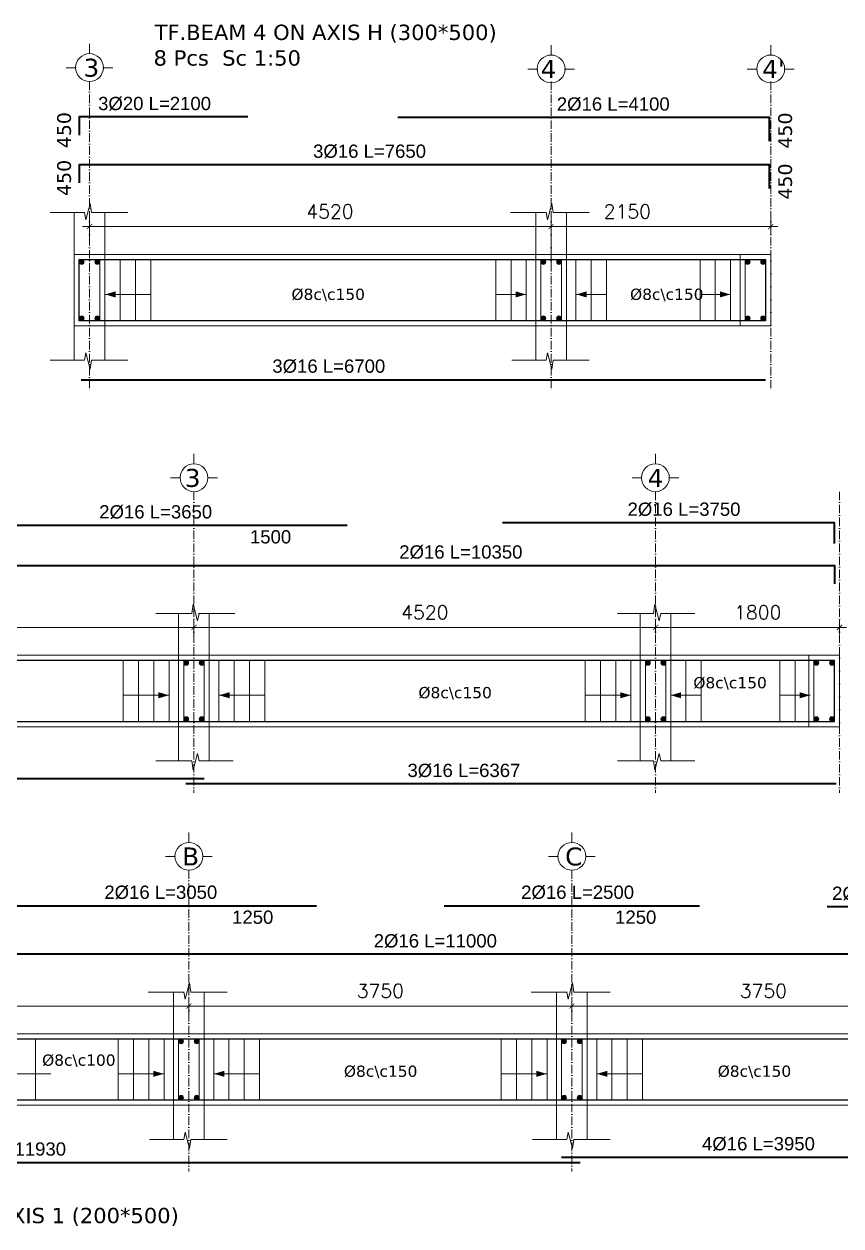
# Model space of a CAD drawing. Header units: inches. Extents: x -17020 to 43805, y -10194 to 123061.
# Drawn here: x 42259 to 43059, y 113816 to 114993 of the extents above; entities that cross this region are included whole.
import ezdxf

# ---------------------------------------------------------------- set-up
doc = ezdxf.new("R2010")
doc.units = ezdxf.units.IN
doc.header["$LTSCALE"] = 0.7
doc.header["$MEASUREMENT"] = 0
doc.linetypes.add('ACAD_ISO10W100', pattern=[18, 12, -3, 0, -3])
doc.layers.get('0').update_dxf_attribs({"lineweight": 13})
doc.layers.get('Defpoints').update_dxf_attribs({"lineweight": 5})
for name, color, linetype, lineweight in [('axis', 254, 'ACAD_ISO10W100', 9), ('BEAM FRAME', 5, 'Continuous', 18), ('COLUMN', 4, 'Continuous', 20), ('elevline', 30, 'Continuous', 20), ('FRAME 070', 5, 'Continuous', 60), ('hatch', 9, 'Continuous', 9), ('renforcment', 141, 'Continuous', 40), ('tex', 3, 'Continuous', 25), ('TEXT', 3, 'Continuous', 25), ('top rein. extension', 50, 'Continuous', 20), ('top renforcment', 7, 'Continuous', 40)]:
    doc.layers.add(name, color=color, linetype=linetype, lineweight=lineweight)
doc.styles.add('100', font='romans.shx', dxfattribs={"height": 13.5})
doc.styles.add('romanc', font='verdana.ttf', dxfattribs={"height": 250})
doc.styles.get("Standard").update_dxf_attribs({"font": 'arial.ttf', "height": 13})
doc.dimstyles.new('100', dxfattribs={"dimtxt": 13.5, "dimasz": 5, "dimexe": 7, "dimexo": 7, "dimgap": 8, "dimtad": 1, "dimdec": 0, "dimlfac": 10, "dimzin": 4, "dimdsep": 46, "dimtxsty": '100', "dimblk": 'ARCHTICK', "dimcen": 0.09, "dimdle": 7, "dimclrd": 1, "dimclre": 8, "dimclrt": 2, "dimadec": 0, "dimazin": 1, "dimtfac": 1, "dimtdec": 0, "dimtix": 1, "dimtofl": 0, "dimtmove": 0, "dimatfit": 3, "dimldrblk": 'ARCHTICK', "dimfxl": 0.18, "dimtolj": 1, "dimtzin": 0, "dimlwd": -1, "dimlwe": -1, "dimarcsym": 0})
doc.dimstyles.get("Standard").update_dxf_attribs({"dimtxt": 13, "dimasz": 5, "dimexe": 0.18, "dimexo": 0.0625, "dimgap": 6, "dimtad": 1, "dimdec": 0, "dimlfac": 10, "dimzin": 0, "dimdsep": 46, "dimtxsty": 'Standard', "dimblk": 'ARCHTICK', "dimcen": 0.09, "dimse1": 1, "dimse2": 1, "dimclrd": 1, "dimclre": 7, "dimclrt": 3, "dimadec": 0, "dimazin": 0, "dimtfac": 1, "dimtdec": 0, "dimtix": 1, "dimtofl": 0, "dimtmove": 0, "dimatfit": 3, "dimldrblk": 'ARCHTICK', "dimfxl": 1, "dimtolj": 1, "dimtzin": 0, "dimarcsym": 0})

# ---------------------------------------------------------------- blocks, each defined once
blk = doc.blocks.new('_ArchTick')
at = {"color": 0, "linetype": 'ByBlock', "lineweight": 0, "const_width": 0.15}
blk.add_lwpolyline([(-0.5, -0.5), (0.5, 0.5)], dxfattribs=at)
blk = doc.blocks.new('*D18')
at = {"color": 1, "transparency": 16777216}
blk.add_line((42418.7, 114402.2), (42884.7, 114402.2), dxfattribs=at)
at = {"color": 8, "transparency": 16777216}
for p, q in [((42425.7, 114395.6), (42425.7, 114409.2)), ((42877.7, 114396.2), (42877.7, 114409.2))]:
    blk.add_line(p, q, dxfattribs=at)
at = {"layer": 'Defpoints', "color": 0, "transparency": 16777216}
for p in [(42877.7, 114402.2), (42425.7, 114388.6), (42877.7, 114389.2)]:
    blk.add_point(p, dxfattribs=at)
at = {"color": 1, "transparency": 16777216, "xscale": 5, "yscale": 5, "zscale": 5, "rotation": 180}
blk.add_blockref('_ArchTick', (42425.7, 114402.2), dxfattribs=at)
at = {"color": 1, "transparency": 16777216, "xscale": 5, "yscale": 5, "zscale": 5}
blk.add_blockref('_ArchTick', (42877.7, 114402.2), dxfattribs=at)
at = {"color": 2, "transparency": 16777216, "insert": (42651.7, 114416.9), "char_height": 13.5, "attachment_point": 5, "style": '100'}
blk.add_mtext('\\A1;4520', dxfattribs=at)
blk = doc.blocks.new('*D19')
at = {"layer": 'Defpoints', "color": 0, "transparency": 16777216}
for p in [(42068.7, 114462.8, -157.8), (42068.7, 114462.8), (43103.7, 114462.8, -218.5)]:
    blk.add_point(p, dxfattribs=at)
at = {"layer": 'TEXT', "color": 3, "transparency": 16777216, "insert": (42687, 114475.8), "char_height": 13, "attachment_point": 5}
blk.add_mtext('\\A1;2%%C16 L=10350', dxfattribs=at)
blk = doc.blocks.new('*D20')
at = {"color": 1, "transparency": 16777216}
blk.add_line((42432.7, 114402.2), (41778.7, 114402.2), dxfattribs=at)
at = {"color": 8, "transparency": 16777216}
for p, q in [((41785.7, 114393.3), (41785.7, 114409.2)), ((42425.7, 114395.6), (42425.7, 114409.2))]:
    blk.add_line(p, q, dxfattribs=at)
at = {"layer": 'Defpoints', "color": 0, "transparency": 16777216}
for p in [(41785.7, 114402.2), (42425.7, 114388.6), (41785.7, 114386.3)]:
    blk.add_point(p, dxfattribs=at)
at = {"color": 1, "transparency": 16777216, "xscale": 5, "yscale": 5, "zscale": 5, "rotation": 180}
blk.add_blockref('_ArchTick', (41785.7, 114402.2), dxfattribs=at)
at = {"color": 1, "transparency": 16777216, "xscale": 5, "yscale": 5, "zscale": 5}
blk.add_blockref('_ArchTick', (42425.7, 114402.2), dxfattribs=at)
at = {"color": 2, "transparency": 16777216, "insert": (42105.7, 114416.9), "char_height": 13.5, "attachment_point": 5, "style": '100'}
blk.add_mtext('\\A1;6400', dxfattribs=at)
blk = doc.blocks.new('*D23')
at = {"layer": 'Defpoints', "color": 0, "transparency": 16777216}
for p in [(42210.7, 114502.1, -203.1), (42210.7, 114502.1), (42575.7, 114502.1, -189.9)]:
    blk.add_point(p, dxfattribs=at)
at = {"layer": 'TEXT', "color": 3, "transparency": 16777216, "insert": (42388.2, 114515.1), "char_height": 13, "attachment_point": 5}
blk.add_mtext('\\A1;2%%C16 L=3650', dxfattribs=at)
blk = doc.blocks.new('*D24')
at = {"layer": 'Defpoints', "color": 0, "transparency": 16777216}
for p in [(42425.7, 114500.6), (42575.7, 114500.6), (42575.7, 114478.2)]:
    blk.add_point(p, dxfattribs=at)
at = {"layer": 'TEXT', "color": 3, "transparency": 16777216, "insert": (42500.7, 114490.8), "char_height": 13, "attachment_point": 5}
blk.add_mtext('\\A1;1500', dxfattribs=at)
blk = doc.blocks.new('*D25')
at = {"layer": 'Defpoints', "color": 0, "transparency": 16777216}
for p in [(42727.7, 114504.7, -209.5), (43102.7, 114504.7, -218.4), (43102.7, 114504.7)]:
    blk.add_point(p, dxfattribs=at)
at = {"layer": 'TEXT', "color": 3, "transparency": 16777216, "insert": (42905.5, 114517.7), "char_height": 13, "attachment_point": 5}
blk.add_mtext('\\A1;2%%C16 L=3750', dxfattribs=at)
blk = doc.blocks.new('*D27')
at = {"layer": 'Defpoints', "color": 0, "transparency": 16777216}
for p in [(41775.7, 114254, -13652.7), (42435.7, 114254, -37100.9), (42435.7, 114254)]:
    blk.add_point(p, dxfattribs=at)
at = {"layer": 'TEXT', "color": 3, "transparency": 16777216, "insert": (42123.1, 114267), "char_height": 13, "attachment_point": 5}
blk.add_mtext('\\A1;3%%C16 L=6600', dxfattribs=at)
blk = doc.blocks.new('*D28')
at = {"color": 1, "transparency": 16777216}
blk.add_line((43064.7, 114402.2), (42870.7, 114402.2), dxfattribs=at)
at = {"color": 8, "transparency": 16777216}
for p, q in [((42877.7, 114396.1), (42877.7, 114409.2)), ((43057.7, 114395.9), (43057.7, 114409.2))]:
    blk.add_line(p, q, dxfattribs=at)
at = {"layer": 'Defpoints', "color": 0, "transparency": 16777216}
for p in [(42877.7, 114402.2), (42877.7, 114389.1), (43057.7, 114388.9)]:
    blk.add_point(p, dxfattribs=at)
at = {"color": 1, "transparency": 16777216, "xscale": 5, "yscale": 5, "zscale": 5, "rotation": 180}
blk.add_blockref('_ArchTick', (42877.7, 114402.2), dxfattribs=at)
at = {"color": 1, "transparency": 16777216, "xscale": 5, "yscale": 5, "zscale": 5}
blk.add_blockref('_ArchTick', (43057.7, 114402.2), dxfattribs=at)
at = {"color": 2, "transparency": 16777216, "insert": (42977.7, 114416.9), "char_height": 13.5, "attachment_point": 5, "style": '100'}
blk.add_mtext('\\A1;1800', dxfattribs=at)
blk = doc.blocks.new('*D30')
at = {"layer": 'Defpoints', "color": 0, "transparency": 16777216}
for p in [(42417.7, 114248.9, -13652.7), (43054.4, 114248.9, -37100.9), (43054.4, 114248.9)]:
    blk.add_point(p, dxfattribs=at)
at = {"layer": 'TEXT', "color": 3, "transparency": 16777216, "insert": (42690, 114261.9), "char_height": 13, "attachment_point": 5}
blk.add_mtext('\\A1;3%%C16 L=6367', dxfattribs=at)
blk = doc.blocks.new('*D41')
at = {"color": 8, "transparency": 16777216}
for p, q in [((42323.4, 114776.5), (42323.4, 114801.7)), ((42775.4, 114758.2), (42775.4, 114801.7))]:
    blk.add_line(p, q, dxfattribs=at)
at = {"color": 1, "transparency": 16777216}
blk.add_line((42782.4, 114794.7), (42316.4, 114794.7), dxfattribs=at)
at = {"layer": 'Defpoints', "color": 0, "transparency": 16777216}
for p in [(42323.4, 114794.7), (42323.4, 114769.5), (42775.4, 114751.2)]:
    blk.add_point(p, dxfattribs=at)
at = {"color": 1, "transparency": 16777216, "xscale": 5, "yscale": 5, "zscale": 5, "rotation": 180}
blk.add_blockref('_ArchTick', (42323.4, 114794.7), dxfattribs=at)
at = {"color": 1, "transparency": 16777216, "xscale": 5, "yscale": 5, "zscale": 5}
blk.add_blockref('_ArchTick', (42775.4, 114794.7), dxfattribs=at)
at = {"color": 2, "transparency": 16777216, "insert": (42558.8, 114809.5), "char_height": 13.5, "attachment_point": 5, "style": '100'}
blk.add_mtext('\\A1;4520', dxfattribs=at)
blk = doc.blocks.new('*D42')
at = {"layer": 'Defpoints', "color": 0, "transparency": 16777216}
for p in [(42315.4, 114644.8, -37318.8), (42315.4, 114644.8), (42985.4, 114644.8, -13652.7)]:
    blk.add_point(p, dxfattribs=at)
at = {"layer": 'TEXT', "color": 3, "transparency": 16777216, "insert": (42557.7, 114657.8), "char_height": 13, "attachment_point": 5}
blk.add_mtext('\\A1;3%%C16 L=6700', dxfattribs=at)
blk = doc.blocks.new('*D43')
at = {"layer": 'Defpoints', "color": 0, "transparency": 16777216}
for p in [(42270, 114855.3, -440.4), (43035, 114855.3, 264.3), (43035, 114855.3)]:
    blk.add_point(p, dxfattribs=at)
at = {"layer": 'TEXT', "color": 3, "transparency": 16777216, "insert": (42597.6, 114868.3), "char_height": 13, "attachment_point": 5}
blk.add_mtext('\\A1;3%%C16 L=7650', dxfattribs=at)
blk = doc.blocks.new('*D44')
at = {"color": 8, "transparency": 16777216}
for p, q in [((42775.4, 114758.2), (42775.4, 114801.7)), ((42990.4, 114787), (42990.4, 114801.7))]:
    blk.add_line(p, q, dxfattribs=at)
at = {"color": 1, "transparency": 16777216}
blk.add_line((42768.4, 114794.7), (42997.4, 114794.7), dxfattribs=at)
at = {"layer": 'Defpoints', "color": 0, "transparency": 16777216}
for p in [(42990.4, 114794.7), (42990.4, 114780), (42775.4, 114751.2)]:
    blk.add_point(p, dxfattribs=at)
at = {"color": 1, "transparency": 16777216, "xscale": 5, "yscale": 5, "zscale": 5, "rotation": 180}
blk.add_blockref('_ArchTick', (42775.4, 114794.7), dxfattribs=at)
at = {"color": 1, "transparency": 16777216, "xscale": 5, "yscale": 5, "zscale": 5}
blk.add_blockref('_ArchTick', (42990.4, 114794.7), dxfattribs=at)
at = {"color": 2, "transparency": 16777216, "insert": (42850, 114809.5), "char_height": 13.5, "attachment_point": 5, "style": '100'}
blk.add_mtext('\\A1;2150', dxfattribs=at)
blk = doc.blocks.new('*D45')
at = {"layer": 'Defpoints', "color": 0, "transparency": 16777216}
for p in [(42625.4, 114901.5, 136.2), (43035.4, 114901.5, 264.3), (43035.4, 114901.5)]:
    blk.add_point(p, dxfattribs=at)
at = {"layer": 'TEXT', "color": 3, "transparency": 16777216, "insert": (42836.2, 114914.5), "char_height": 13, "attachment_point": 5}
blk.add_mtext('\\A1;2%%C16 L=4100', dxfattribs=at)
blk = doc.blocks.new('*D46')
at = {"layer": 'Defpoints', "color": 0, "transparency": 16777216}
for p in [(42268.4, 114902, -440.4), (42478.4, 114902, -290.9), (42478.4, 114902)]:
    blk.add_point(p, dxfattribs=at)
at = {"layer": 'TEXT', "color": 3, "transparency": 16777216, "insert": (42387.1, 114915), "char_height": 13, "attachment_point": 5}
blk.add_mtext('\\A1;3%%C20 L=2100', dxfattribs=at)
blk = doc.blocks.new('*D76')
at = {"layer": 'Defpoints', "color": 0, "transparency": 16777216}
for p in [(43052, 114855.3, -440.4), (43802, 114855.3, 46.4), (43802, 114855.3)]:
    blk.add_point(p, dxfattribs=at)
at = {"layer": 'TEXT', "color": 3, "transparency": 16777216, "insert": (43414.8, 114868.3), "char_height": 13, "attachment_point": 5}
blk.add_mtext('\\A1;3%%C16 L=7500', dxfattribs=at)
blk = doc.blocks.new('*D78')
at = {"layer": 'Defpoints', "color": 0, "transparency": 16777216}
for p in [(43050.4, 114902, -440.4), (43320.4, 114902, -290.9), (43320.4, 114902)]:
    blk.add_point(p, dxfattribs=at)
at = {"layer": 'TEXT', "color": 3, "transparency": 16777216, "insert": (43229.1, 114915), "char_height": 13, "attachment_point": 5}
blk.add_mtext('\\A1;2%%C20 L=2700', dxfattribs=at)
blk = doc.blocks.new('*D196')
at = {"layer": 'Defpoints', "color": 0, "transparency": 16777216}
for p in [(42110.7, 114082, -167.8), (43210.7, 114082, -0.5), (43210.7, 114082)]:
    blk.add_point(p, dxfattribs=at)
at = {"layer": 'TEXT', "color": 3, "transparency": 16777216, "insert": (42662, 114095), "char_height": 13, "attachment_point": 5}
blk.add_mtext('\\A1;2%%C16 L=11000', dxfattribs=at)
blk = doc.blocks.new('*D197')
at = {"color": 8, "transparency": 16777216}
for p, q in [((41885.7, 114025.4), (41885.7, 114038.4)), ((42420.7, 114025.1), (42420.7, 114038.4))]:
    blk.add_line(p, q, dxfattribs=at)
at = {"color": 1, "transparency": 16777216}
blk.add_line((42427.7, 114031.4), (41878.7, 114031.4), dxfattribs=at)
at = {"layer": 'Defpoints', "color": 0, "transparency": 16777216}
for p in [(41885.7, 114031.4), (41885.7, 114018.4), (42420.7, 114018.1)]:
    blk.add_point(p, dxfattribs=at)
at = {"color": 1, "transparency": 16777216, "xscale": 5, "yscale": 5, "zscale": 5, "rotation": 180}
blk.add_blockref('_ArchTick', (41885.7, 114031.4), dxfattribs=at)
at = {"color": 1, "transparency": 16777216, "xscale": 5, "yscale": 5, "zscale": 5}
blk.add_blockref('_ArchTick', (42420.7, 114031.4), dxfattribs=at)
at = {"color": 2, "transparency": 16777216, "insert": (42153.2, 114046.2), "char_height": 13.5, "attachment_point": 5, "style": '100'}
blk.add_mtext('\\A1;5350', dxfattribs=at)
blk = doc.blocks.new('*D199')
at = {"color": 8, "transparency": 16777216}
for p, q in [((42795.7, 114024.8), (42795.7, 114038.4)), ((43170.7, 114022.5), (43170.7, 114038.4))]:
    blk.add_line(p, q, dxfattribs=at)
at = {"color": 1, "transparency": 16777216}
blk.add_line((42788.7, 114031.4), (43177.7, 114031.4), dxfattribs=at)
at = {"layer": 'Defpoints', "color": 0, "transparency": 16777216}
for p in [(43170.7, 114031.4), (42795.7, 114017.8), (43170.7, 114015.5)]:
    blk.add_point(p, dxfattribs=at)
at = {"color": 1, "transparency": 16777216, "xscale": 5, "yscale": 5, "zscale": 5, "rotation": 180}
blk.add_blockref('_ArchTick', (42795.7, 114031.4), dxfattribs=at)
at = {"color": 1, "transparency": 16777216, "xscale": 5, "yscale": 5, "zscale": 5}
blk.add_blockref('_ArchTick', (43170.7, 114031.4), dxfattribs=at)
at = {"color": 2, "transparency": 16777216, "insert": (42983.2, 114046.2), "char_height": 13.5, "attachment_point": 5, "style": '100'}
blk.add_mtext('\\A1;3750', dxfattribs=at)
blk = doc.blocks.new('*D200')
at = {"layer": 'Defpoints', "color": 0, "transparency": 16777216}
for p in [(43045.7, 114128.6, -217.9), (43210.7, 114128.6, -218.4), (43210.7, 114128.6)]:
    blk.add_point(p, dxfattribs=at)
at = {"layer": 'TEXT', "color": 3, "transparency": 16777216, "insert": (43105.8, 114141.6), "char_height": 13, "attachment_point": 5}
blk.add_mtext('\\A1;2%%C16 L=1650', dxfattribs=at)
blk = doc.blocks.new('*D201')
at = {"layer": 'Defpoints', "color": 0, "transparency": 16777216}
for p in [(42785.7, 113883.3, -37100.9), (42785.7, 113883.3), (43180.7, 113883.3, -13652.7)]:
    blk.add_point(p, dxfattribs=at)
at = {"layer": 'TEXT', "color": 3, "transparency": 16777216, "insert": (42978.4, 113896.3), "char_height": 13, "attachment_point": 5}
blk.add_mtext('\\A1;4%%C16 L=3950', dxfattribs=at)
blk = doc.blocks.new('*D203')
at = {"layer": 'Defpoints', "color": 0, "transparency": 16777216}
for p in [(41610.7, 113878.1, -37100.9), (41610.7, 113878.1), (42803.7, 113878.1, -13652.7)]:
    blk.add_point(p, dxfattribs=at)
at = {"layer": 'TEXT', "color": 3, "transparency": 16777216, "insert": (42240.1, 113891.1), "char_height": 13, "attachment_point": 5}
blk.add_mtext('\\A1;2%%C16 L=11930', dxfattribs=at)
blk = doc.blocks.new('*D205')
at = {"color": 8, "transparency": 16777216}
for p, q in [((42420.7, 114025.1), (42420.7, 114038.4)), ((42795.7, 114023.9), (42795.7, 114038.4))]:
    blk.add_line(p, q, dxfattribs=at)
at = {"color": 1, "transparency": 16777216}
blk.add_line((42413.7, 114031.4), (42802.7, 114031.4), dxfattribs=at)
at = {"layer": 'Defpoints', "color": 0, "transparency": 16777216}
for p in [(42795.7, 114031.4), (42420.7, 114018.1), (42795.7, 114016.9)]:
    blk.add_point(p, dxfattribs=at)
at = {"color": 1, "transparency": 16777216, "xscale": 5, "yscale": 5, "zscale": 5, "rotation": 180}
blk.add_blockref('_ArchTick', (42420.7, 114031.4), dxfattribs=at)
at = {"color": 1, "transparency": 16777216, "xscale": 5, "yscale": 5, "zscale": 5}
blk.add_blockref('_ArchTick', (42795.7, 114031.4), dxfattribs=at)
at = {"color": 2, "transparency": 16777216, "insert": (42608.2, 114046.2), "char_height": 13.5, "attachment_point": 5, "style": '100'}
blk.add_mtext('\\A1;3750', dxfattribs=at)
blk = doc.blocks.new('*D217')
at = {"layer": 'Defpoints', "color": 0, "transparency": 16777216}
for p in [(42240.7, 114129.6, -203.1), (42240.7, 114129.6), (42545.7, 114129.6, -189.9)]:
    blk.add_point(p, dxfattribs=at)
at = {"layer": 'TEXT', "color": 3, "transparency": 16777216, "insert": (42393.2, 114142.6), "char_height": 13, "attachment_point": 5}
blk.add_mtext('\\A1;2%%C16 L=3050', dxfattribs=at)
blk = doc.blocks.new('*D218')
at = {"layer": 'Defpoints', "color": 0, "transparency": 16777216}
for p in [(42420.7, 114128), (42545.7, 114128), (42545.7, 114105.6)]:
    blk.add_point(p, dxfattribs=at)
at = {"layer": 'TEXT', "color": 3, "transparency": 16777216, "insert": (42483.2, 114118.3), "char_height": 13, "attachment_point": 5}
blk.add_mtext('\\A1;1250', dxfattribs=at)
blk = doc.blocks.new('*D219')
at = {"layer": 'Defpoints', "color": 0, "transparency": 16777216}
for p in [(42670.7, 114129.6, -203.1), (42670.7, 114129.6), (42920.7, 114129.6, -189.9)]:
    blk.add_point(p, dxfattribs=at)
at = {"layer": 'TEXT', "color": 3, "transparency": 16777216, "insert": (42801.3, 114142.6), "char_height": 13, "attachment_point": 5}
blk.add_mtext('\\A1;2%%C16 L=2500', dxfattribs=at)
blk = doc.blocks.new('*D220')
at = {"layer": 'Defpoints', "color": 0, "transparency": 16777216}
for p in [(42795.7, 114128), (42920.7, 114128), (42920.7, 114105.6)]:
    blk.add_point(p, dxfattribs=at)
at = {"layer": 'TEXT', "color": 3, "transparency": 16777216, "insert": (42858.2, 114118.3), "char_height": 13, "attachment_point": 5}
blk.add_mtext('\\A1;1250', dxfattribs=at)

msp = doc.modelspace()

# ---------------------------------------------------------------- hatches: boundary and pattern name
at = {"layer": 'elevline'}
for points in [[(42318.16, 114760.05, 1), (42313.4, 114760.05, 1)], [(42328.65, 114760.05, -1), (42333.4, 114760.05, -1)], [(42770.16, 114760.05, 1), (42765.4, 114760.05, 1)], [(42780.65, 114760.05, -1), (42785.4, 114760.05, -1)], [(42970.17, 114760.05, 1), (42965.42, 114760.05, 1)], [(42980.66, 114760.05, -1), (42985.42, 114760.05, -1)], [(42318.16, 114704.81, -1), (42313.4, 114704.81, -1)], [(42328.65, 114704.81, 1), (42333.4, 114704.81, 1)], [(42770.16, 114704.81, -1), (42765.4, 114704.81, -1)], [(42780.65, 114704.81, 1), (42785.4, 114704.81, 1)], [(42970.17, 114704.81, -1), (42965.42, 114704.81, -1)], [(42980.66, 114704.81, 1), (42985.42, 114704.81, 1)], [(42420.45, 114367.5, 1), (42415.69, 114367.5, 1)], [(42430.94, 114367.5, -1), (42435.69, 114367.5, -1)], [(42872.45, 114367.5, 1), (42867.69, 114367.5, 1)], [(42882.94, 114367.5, -1), (42887.69, 114367.5, -1)], [(43037.45, 114367.5, 1), (43032.69, 114367.5, 1)], [(43047.94, 114367.5, -1), (43052.69, 114367.5, -1)], [(42420.45, 114312.26, -1), (42415.69, 114312.26, -1)], [(42430.94, 114312.26, 1), (42435.69, 114312.26, 1)], [(42872.45, 114312.26, -1), (42867.69, 114312.26, -1)], [(42882.94, 114312.26, 1), (42887.69, 114312.26, 1)], [(43037.45, 114312.26, -1), (43032.69, 114312.26, -1)], [(43047.94, 114312.26, 1), (43052.69, 114312.26, 1)], [(42415.45, 113996.76, 1), (42410.69, 113996.76, 1)], [(42425.93, 113996.76, -1), (42430.69, 113996.76, -1)], [(42790.45, 113996.76, 1), (42785.69, 113996.76, 1)], [(42800.93, 113996.76, -1), (42805.69, 113996.76, -1)], [(42415.45, 113941.52, -1), (42410.69, 113941.52, -1)], [(42425.93, 113941.52, 1), (42430.69, 113941.52, 1)], [(42790.45, 113941.52, -1), (42785.69, 113941.52, -1)], [(42800.93, 113941.52, 1), (42805.69, 113941.52, 1)]]:
    msp.add_hatch(color=256, dxfattribs=at).paths.add_polyline_path(points)

# ---------------------------------------------------------------- linework, layer by layer
at = {"layer": 'axis'}
for p, q in [((42323.4, 114936.83), (42323.4, 114632.69)), ((42775.4, 114936.83), (42775.4, 114632.69)), ((42990.42, 114936.83), (42990.42, 114632.69)), ((42990.42, 114936.83), (42990.42, 114632.69)), ((42425.69, 114535.07), (42425.69, 114240.14)), ((42877.69, 114535.07), (42877.69, 114240.14)), ((43057.69, 114535.07), (43057.69, 114240.14)), ((42420.69, 114164.33), (42420.69, 113869.4)), ((42795.69, 114164.33), (42795.69, 113869.4))]:
    msp.add_line(p, q, dxfattribs=at)
at = {"layer": 'BEAM FRAME', "elevation": 217.91}
for points in [[(42990.42, 114697.43), (42308.4, 114697.43), (42308.4, 114767.43), (42990.42, 114767.43)], [(41158.69, 114304.88), (43057.69, 114304.88), (43057.69, 114374.88), (41158.69, 114374.88)], [(43185.69, 113934.14), (41610.69, 113934.14), (41610.69, 114004.14), (43185.69, 114004.14)]]:
    msp.add_lwpolyline(points, close=True, dxfattribs=at)
at = {"layer": 'COLUMN', "lineweight": 20}
for p, q in [((42308.4, 114808.36, 217.91), (42308.4, 114767.43, 217.91)), ((42338.4, 114808.36, 217.91), (42338.4, 114767.43, 217.91)), ((42760.4, 114808.36, 217.91), (42760.4, 114767.43, 217.91)), ((42790.4, 114808.36, 217.91), (42790.4, 114767.43, 217.91)), ((42308.4, 114664, 217.91), (42308.4, 114697.43, 217.91)), ((42338.4, 114664, 217.91), (42338.4, 114697.43, 217.91)), ((42760.4, 114664, 217.91), (42760.4, 114697.43, 217.91)), ((42790.4, 114664, 217.91), (42790.4, 114697.43, 217.91)), ((42410.69, 114415.81, 217.91), (42410.69, 114374.88, 217.91)), ((42440.69, 114415.81, 217.91), (42440.69, 114374.88, 217.91)), ((42862.69, 114415.81, 217.91), (42862.69, 114374.88, 217.91)), ((42892.69, 114415.81, 217.91), (42892.69, 114374.88, 217.91)), ((42410.69, 114271.45, 217.91), (42410.69, 114304.88, 217.91)), ((42440.69, 114271.45, 217.91), (42440.69, 114304.88, 217.91)), ((42862.69, 114271.45, 217.91), (42862.69, 114304.88, 217.91)), ((42892.69, 114271.45, 217.91), (42892.69, 114304.88, 217.91)), ((42405.69, 114045.07, 217.91), (42405.69, 114004.14, 217.91)), ((42435.69, 114045.07, 217.91), (42435.69, 114004.14, 217.91)), ((42780.69, 114045.07, 217.91), (42780.69, 114004.14, 217.91)), ((42810.69, 114045.07, 217.91), (42810.69, 114004.14, 217.91)), ((42405.69, 113900.71, 217.91), (42405.69, 113934.14, 217.91)), ((42435.69, 113900.71, 217.91), (42435.69, 113934.14, 217.91)), ((42780.69, 113900.71, 217.91), (42780.69, 113934.14, 217.91)), ((42810.69, 113900.71, 217.91), (42810.69, 113934.14, 217.91))]:
    msp.add_line(p, q, dxfattribs=at)
at = {"layer": 'elevline'}
for p, q in [((42353.4, 114702.43), (42353.4, 114762.43)), ((42368.4, 114702.43), (42368.4, 114762.43)), ((42383.4, 114702.43), (42383.4, 114762.43)), ((42721.13, 114702.43), (42721.13, 114762.43)), ((42736.13, 114702.43), (42736.13, 114762.43)), ((42751.09, 114702.43), (42751.09, 114762.43)), ((42799.72, 114702.43), (42799.72, 114762.43)), ((42814.68, 114702.43), (42814.68, 114762.43)), ((42829.68, 114702.43), (42829.68, 114762.43)), ((42921.15, 114702.43), (42921.15, 114762.43)), ((42936.15, 114702.43), (42936.15, 114762.43)), ((42951.1, 114702.43), (42951.1, 114762.43)), ((42356.42, 114309.88), (42356.42, 114369.88)), ((42371.42, 114309.88), (42371.42, 114369.88)), ((42386.42, 114309.88), (42386.42, 114369.88)), ((42401.38, 114309.88), (42401.38, 114369.88)), ((42450, 114309.88), (42450, 114369.88)), ((42464.96, 114309.88), (42464.96, 114369.88)), ((42479.96, 114309.88), (42479.96, 114369.88)), ((42494.96, 114309.88), (42494.96, 114369.88)), ((42808.62, 114309.88), (42808.62, 114369.88)), ((42823.62, 114309.88), (42823.62, 114369.88)), ((42838.62, 114309.88), (42838.62, 114369.88)), ((42853.58, 114309.88), (42853.58, 114369.88)), ((42867.65, 114309.88), (42867.65, 114369.88)), ((42907.19, 114309.88), (42907.19, 114369.88)), ((42922.19, 114309.88), (42922.19, 114369.88)), ((42999.19, 114309.88), (42999.19, 114369.88)), ((43014.19, 114309.88), (43014.19, 114369.88)), ((43032.65, 114309.88), (43032.65, 114369.88)), ((42270.65, 113939.14), (42270.65, 113999.14)), ((42351.42, 113939.14), (42351.42, 113999.14)), ((42366.42, 113939.14), (42366.42, 113999.14)), ((42381.42, 113939.14), (42381.42, 113999.14)), ((42396.38, 113939.14), (42396.38, 113999.14)), ((42445, 113939.14), (42445, 113999.14)), ((42459.96, 113939.14), (42459.96, 113999.14)), ((42474.96, 113939.14), (42474.96, 113999.14)), ((42489.96, 113939.14), (42489.96, 113999.14)), ((42726.42, 113939.14), (42726.42, 113999.14)), ((42741.42, 113939.14), (42741.42, 113999.14)), ((42756.42, 113939.14), (42756.42, 113999.14)), ((42771.38, 113939.14), (42771.38, 113999.14)), ((42820, 113939.14), (42820, 113999.14)), ((42834.96, 113939.14), (42834.96, 113999.14)), ((42849.96, 113939.14), (42849.96, 113999.14)), ((42864.96, 113939.14), (42864.96, 113999.14))]:
    msp.add_line(p, q, dxfattribs=at)
for centre in [(42315.78, 114760.05), (42331.03, 114760.05), (42767.78, 114760.05), (42783.03, 114760.05), (42967.79, 114760.05), (42983.04, 114760.05), (42315.78, 114704.81), (42331.03, 114704.81), (42767.78, 114704.81), (42783.03, 114704.81), (42967.79, 114704.81), (42983.04, 114704.81), (42418.07, 114367.5), (42433.31, 114367.5), (42870.07, 114367.5), (42885.31, 114367.5), (43035.07, 114367.5), (43050.31, 114367.5), (42418.07, 114312.26), (42433.31, 114312.26), (42870.07, 114312.26), (42885.31, 114312.26), (43035.07, 114312.26), (43050.31, 114312.26), (42413.07, 113996.76), (42428.31, 113996.76), (42788.07, 113996.76), (42803.31, 113996.76), (42413.07, 113941.52), (42428.31, 113941.52), (42788.07, 113941.52), (42803.31, 113941.52)]:
    msp.add_circle(centre, 2.38, dxfattribs=at)
at = {"layer": 'FRAME 070', "lineweight": 20}
for p, q in [((42324.09, 114817.36, 217.91), (42319.9, 114801.28, 217.91)), ((42325.44, 114808.36, 217.91), (42324.09, 114817.36, 217.91)), ((42776.09, 114817.36, 217.91), (42771.9, 114801.28, 217.91)), ((42777.44, 114808.36, 217.91), (42776.09, 114817.36, 217.91)), ((42318.4, 114808.36, 217.91), (42285.01, 114808.36, 217.91)), ((42319.9, 114801.28, 217.91), (42318.4, 114808.36, 217.91)), ((42360.79, 114808.36, 217.91), (42325.44, 114808.36, 217.91)), ((42770.88, 114808.36, 217.91), (42735.52, 114808.36, 217.91)), ((42771.9, 114801.28, 217.91), (42770.4, 114808.36, 217.91)), ((42812.79, 114808.36, 217.91), (42777.44, 114808.36, 217.91)), ((42319.9, 114671.08, 217.91), (42318.4, 114664, 217.91)), ((42324.09, 114655, 217.91), (42319.9, 114671.08, 217.91)), ((42771.9, 114671.08, 217.91), (42770.4, 114664, 217.91)), ((42776.09, 114655, 217.91), (42771.9, 114671.08, 217.91)), ((42318.4, 114664, 217.91), (42285.01, 114664, 217.91)), ((42325.44, 114664, 217.91), (42324.09, 114655, 217.91)), ((42360.79, 114664, 217.91), (42325.44, 114664, 217.91)), ((42770.4, 114664, 217.91), (42737.01, 114664, 217.91)), ((42777.44, 114664, 217.91), (42776.09, 114655, 217.91)), ((42812.79, 114664, 217.91), (42777.44, 114664, 217.91)), ((42423.66, 114415.81, 217.91), (42425.01, 114424.81, 217.91)), ((42425.01, 114424.81, 217.91), (42429.19, 114408.73, 217.91)), ((42875.66, 114415.81, 217.91), (42877.01, 114424.81, 217.91)), ((42877.01, 114424.81, 217.91), (42881.19, 114408.73, 217.91)), ((42388.3, 114415.81, 217.91), (42423.66, 114415.81, 217.91)), ((42429.19, 114408.73, 217.91), (42430.7, 114415.81, 217.91)), ((42430.22, 114415.81, 217.91), (42465.58, 114415.81, 217.91)), ((42840.3, 114415.81, 217.91), (42875.66, 114415.81, 217.91)), ((42881.19, 114408.73, 217.91), (42882.7, 114415.81, 217.91)), ((42882.7, 114415.81, 217.91), (42916.09, 114415.81, 217.91)), ((42388.3, 114271.45, 217.91), (42423.66, 114271.45, 217.91)), ((42423.66, 114271.45, 217.91), (42425.01, 114262.45, 217.91)), ((42425.01, 114262.45, 217.91), (42429.19, 114278.53, 217.91)), ((42429.19, 114278.53, 217.91), (42430.7, 114271.45, 217.91)), ((42430.7, 114271.45, 217.91), (42464.09, 114271.45, 217.91)), ((42840.3, 114271.45, 217.91), (42875.66, 114271.45, 217.91)), ((42875.66, 114271.45, 217.91), (42877.01, 114262.45, 217.91)), ((42877.01, 114262.45, 217.91), (42881.19, 114278.53, 217.91)), ((42881.19, 114278.53, 217.91), (42882.7, 114271.45, 217.91)), ((42882.7, 114271.45, 217.91), (42916.09, 114271.45, 217.91)), ((42421.37, 114054.07, 217.91), (42417.19, 114037.99, 217.91)), ((42422.72, 114045.07, 217.91), (42421.37, 114054.07, 217.91)), ((42796.37, 114054.07, 217.91), (42792.19, 114037.99, 217.91)), ((42797.72, 114045.07, 217.91), (42796.37, 114054.07, 217.91)), ((42416.16, 114045.07, 217.91), (42380.81, 114045.07, 217.91)), ((42417.19, 114037.99, 217.91), (42415.68, 114045.07, 217.91)), ((42458.08, 114045.07, 217.91), (42422.72, 114045.07, 217.91)), ((42791.16, 114045.07, 217.91), (42755.81, 114045.07, 217.91)), ((42792.19, 114037.99, 217.91), (42790.68, 114045.07, 217.91)), ((42833.08, 114045.07, 217.91), (42797.72, 114045.07, 217.91)), ((42417.19, 113907.79, 217.91), (42415.68, 113900.71, 217.91)), ((42421.37, 113891.71, 217.91), (42417.19, 113907.79, 217.91)), ((42792.19, 113907.79, 217.91), (42790.68, 113900.71, 217.91)), ((42796.37, 113891.71, 217.91), (42792.19, 113907.79, 217.91)), ((42415.68, 113900.71, 217.91), (42382.29, 113900.71, 217.91)), ((42422.72, 113900.71, 217.91), (42421.37, 113891.71, 217.91)), ((42458.08, 113900.71, 217.91), (42422.72, 113900.71, 217.91)), ((42790.68, 113900.71, 217.91), (42757.29, 113900.71, 217.91)), ((42797.72, 113900.71, 217.91), (42796.37, 113891.71, 217.91)), ((42833.08, 113900.71, 217.91), (42797.72, 113900.71, 217.91))]:
    msp.add_line(p, q, dxfattribs=at)
at = {"layer": 'FRAME 070', "lineweight": 15}
for points in [[(42338.4, 114697.43), (42308.4, 114697.43), (42308.4, 114767.43), (42338.4, 114767.43)], [(42790.4, 114697.43), (42760.4, 114697.43), (42760.4, 114767.43), (42790.4, 114767.43)], [(42990.42, 114697.43), (42960.42, 114697.43), (42960.42, 114767.43), (42990.42, 114767.43)], [(42410.69, 114304.88), (42440.69, 114304.88), (42440.69, 114374.88), (42410.69, 114374.88)], [(42862.69, 114304.88), (42892.69, 114304.88), (42892.69, 114374.88), (42862.69, 114374.88)], [(43027.69, 114304.88), (43057.69, 114304.88), (43057.69, 114374.88), (43027.69, 114374.88)], [(42435.69, 113934.14), (42405.69, 113934.14), (42405.69, 114004.14), (42435.69, 114004.14)], [(42810.69, 113934.14), (42780.69, 113934.14), (42780.69, 114004.14), (42810.69, 114004.14)]]:
    msp.add_lwpolyline(points, close=True, dxfattribs=at)
at = {"layer": 'hatch'}
for p, q in [((42323.4, 114973.8), (42323.4, 114964.07)), ((42775.4, 114972.44), (42775.4, 114962.7)), ((42990.42, 114972.44), (42990.42, 114962.7)), ((42300.48, 114950.32), (42310.22, 114950.32)), ((42346.33, 114950.32), (42336.59, 114950.32)), ((42752.48, 114948.96), (42762.22, 114948.96)), ((42798.33, 114948.96), (42788.59, 114948.96)), ((42967.49, 114948.96), (42977.23, 114948.96)), ((43013.34, 114948.96), (43003.61, 114948.96)), ((42425.69, 114572.05), (42425.69, 114562.31)), ((42877.49, 114572.04), (42877.49, 114562.31)), ((42402.77, 114548.57), (42412.5, 114548.57)), ((42448.62, 114548.57), (42438.88, 114548.57)), ((42854.57, 114548.57), (42864.3, 114548.57)), ((42900.42, 114548.57), (42890.68, 114548.57)), ((42420.69, 114201.31), (42420.69, 114191.57)), ((42795.69, 114201.31), (42795.69, 114191.57)), ((42397.77, 114177.83), (42407.5, 114177.83)), ((42443.61, 114177.83), (42433.88, 114177.83)), ((42772.77, 114177.83), (42782.5, 114177.83)), ((42818.61, 114177.83), (42808.88, 114177.83))]:
    msp.add_line(p, q, dxfattribs=at)
for centre in [(42323.4, 114950.45), (42775.4, 114949.08), (42990.42, 114949.08), (42425.69, 114548.69), (42877.49, 114548.69), (42420.69, 114177.95), (42795.69, 114177.95)]:
    msp.add_circle(centre, 13.62, dxfattribs=at)
at = {"layer": 'renforcment', "lineweight": -2, "elevation": 217.91}
for points in [[(42985.42, 114702.43), (42313.4, 114702.43), (42313.4, 114762.43), (42985.42, 114762.43)], [(41163.69, 114309.88), (43052.69, 114309.88), (43052.69, 114369.88), (41163.69, 114369.88)], [(43180.69, 113939.14), (41615.69, 113939.14), (41615.69, 113999.14), (43180.69, 113999.14)]]:
    msp.add_lwpolyline(points, close=True, dxfattribs=at)
at = {"layer": 'top rein. extension'}
for p, q in [((42338.44, 114728.27), (42383.4, 114728.27)), ((42751.09, 114728.27), (42721.13, 114728.27)), ((42799.72, 114728.27), (42829.68, 114728.27)), ((42951.1, 114728.27), (42921.15, 114728.27)), ((42401.38, 114335.72), (42356.42, 114335.72)), ((42450, 114335.72), (42494.96, 114335.72)), ((42853.58, 114335.72), (42808.62, 114335.72)), ((42892.23, 114335.72), (42922.19, 114335.72)), ((43029.15, 114335.72), (42999.19, 114335.72)), ((42240.69, 113964.98), (42285.65, 113964.98)), ((42396.38, 113964.98), (42351.42, 113964.98)), ((42445, 113964.98), (42489.96, 113964.98)), ((42771.38, 113964.98), (42726.42, 113964.98)), ((42820, 113964.98), (42864.96, 113964.98))]:
    msp.add_line(p, q, dxfattribs=at)
for points in [[(42348.92, 114731.27), (42338.79, 114728.27), (42348.92, 114725.27)], [(42740.62, 114731.27), (42750.74, 114728.27), (42740.62, 114725.27)], [(42810.19, 114731.27), (42800.06, 114728.27), (42810.19, 114725.27)], [(42940.63, 114731.27), (42950.76, 114728.27), (42940.63, 114725.27)], [(42390.91, 114338.72), (42401.03, 114335.72), (42390.91, 114332.72)], [(42460.48, 114338.72), (42450.35, 114335.72), (42460.48, 114332.72)], [(42843.11, 114338.72), (42853.23, 114335.72), (42843.11, 114332.72)], [(42902.7, 114338.72), (42892.58, 114335.72), (42902.7, 114332.72)], [(43018.68, 114338.72), (43028.8, 114335.72), (43018.68, 114332.72)], [(42385.9, 113967.98), (42396.03, 113964.98), (42385.9, 113961.98)], [(42455.48, 113967.98), (42445.35, 113964.98), (42455.48, 113961.98)], [(42760.9, 113967.98), (42771.03, 113964.98), (42760.9, 113961.98)], [(42830.48, 113967.98), (42820.35, 113964.98), (42830.48, 113961.98)]]:
    msp.add_solid(points, dxfattribs=at)
at = {"layer": 'top renforcment'}
for p, q in [((42315.4, 114644.77, -217.91), (42985.42, 114644.77)), ((42435.69, 114254), (41775.69, 114254)), ((43054.39, 114248.89), (42417.69, 114248.89)), ((42785.69, 113883.26), (43180.69, 113883.26)), ((41610.69, 113878.15), (42803.69, 113878.15))]:
    msp.add_line(p, q, dxfattribs=at)
for points in [[(42478.4, 114902.04), (42313.4, 114902.04), (42313.4, 114884.15)], [(42989.12, 114878.25), (42989.12, 114901.53), (42625.42, 114901.53)], [(42989.12, 114832.03), (42989.12, 114855.3), (42313.4, 114855.3), (42313.4, 114837.41)], [(42210.69, 114502.14), (42575.69, 114502.14)], [(43052.69, 114484.39), (43052.69, 114504.66), (42727.69, 114504.66)], [(42068.66, 114462.75), (43052.69, 114462.75), (43052.69, 114444.86)], [(42240.69, 114129.57), (42545.69, 114129.57)], [(42670.69, 114129.57), (42920.69, 114129.57)], [(43180.69, 114061.74), (43180.69, 114082.02), (42110.72, 114082.02)]]:
    msp.add_lwpolyline(points, dxfattribs=at)
at = {"layer": 'top renforcment', "lineweight": 15}
for points in [[(42333.4, 114702.43), (42313.4, 114702.43), (42313.4, 114762.43), (42333.4, 114762.43)], [(42785.4, 114702.43), (42765.4, 114702.43), (42765.4, 114762.43), (42785.4, 114762.43)], [(42985.42, 114702.43), (42965.42, 114702.43), (42965.42, 114762.43), (42985.42, 114762.43)], [(42415.69, 114309.88), (42435.69, 114309.88), (42435.69, 114369.88), (42415.69, 114369.88)], [(42867.69, 114309.88), (42887.69, 114309.88), (42887.69, 114369.88), (42867.69, 114369.88)], [(43032.69, 114309.88), (43052.69, 114309.88), (43052.69, 114369.88), (43032.69, 114369.88)], [(42430.69, 113939.14), (42410.69, 113939.14), (42410.69, 113999.14), (42430.69, 113999.14)], [(42805.69, 113939.14), (42785.69, 113939.14), (42785.69, 113999.14), (42805.69, 113999.14)]]:
    msp.add_lwpolyline(points, close=True, dxfattribs=at)
at = {"layer": 'top renforcment', "elevation": 217.91}
msp.add_lwpolyline([(43180.69, 114108.34), (43180.69, 114128.62), (43045.69, 114128.62)], dxfattribs=at)

# ---------------------------------------------------------------- texts
at = {"layer": 'tex', "style": 'romanc'}
for s, p in [('%%C8c\\c150', (42521.12, 114722.9, -33436.19)), ('%%C8c\\c150', (42852.64, 114722.9, -33436.19)), ('%%C8c\\c150', (42914.59, 114342.53, -33436.19)), ('%%C8c\\c150', (42645.41, 114332.81, -33436.19)), ('%%C8c\\c100', (42276.97, 113972.91)), ('%%C8c\\c150', (42572.47, 113962.07, -33436.19)), ('%%C8c\\c150', (42938.46, 113962.07, -33436.19))]:
    msp.add_text(s, height=11, dxfattribs=at).set_placement(p)
at = {"layer": 'TEXT', "style": 'romanc'}
for s, height, p in [('TF.BEAM 4 ON AXIS H (300*500)', 15, (42387.17, 114977.45)), ('8 Pcs  Sc 1:50 ', 15, (42386.15, 114952.35)), ('3', 17.6, (42317.57, 114941.52)), ('4', 17.6, (42765.23, 114940.16)), ("4'", 17.6, (42982.03, 114940.16)), ('3', 17.6, (42416.75, 114539.77)), ('4', 17.6, (42869.89, 114539.77)), ('B', 17.6, (42414.09, 114169.03)), ('C', 17.6, (42789.09, 114169.03)), ('TF.BEAM 13 ON AXIS 1 (200*500)', 15, (42065.21, 113818.71))]:
    msp.add_text(s, height=height, dxfattribs=at).set_placement(p)
for p in [(42305.23, 114871.44, -73392.95), (43011.2, 114871.08, -72739.24), (42305.23, 114824.71, -73392.95), (43011.2, 114821.15, -72739.24)]:
    msp.add_text('450', height=13.5, rotation=90, dxfattribs=at).set_placement(p)

# ---------------------------------------------------------------- dimensions: what is measured, and where the dimension line sits
for base, p1, p2, picture, middle in [((42323.4, 114794.73), (42775.4, 114751.17), (42323.4, 114769.52), '*D41', (42558.75, 114794.73)), ((41785.69, 114402.18), (42425.69, 114388.58), (41785.69, 114386.27), '*D20', (42105.69, 114402.18)), ((42877.69, 114402.18), (43057.69, 114388.86), (42877.69, 114389.07), '*D28', (42977.69, 114402.18)), ((41885.69, 114031.44), (42420.69, 114018.09), (41885.69, 114018.44), '*D197', (42153.19, 114031.44))]:
    dim = msp.add_linear_dim(base=base, p1=p1, p2=p2, angle=180, dimstyle='100')
    dim.commit()
    dim.dimension.update_dxf_attribs({"geometry": picture, "text_midpoint": middle, "dimtype": 160})
for base, p1, p2, picture, middle in [((42990.42, 114794.73), (42775.4, 114751.17), (42990.42, 114780.02), '*D44', (42849.96, 114794.73)), ((42877.69, 114402.18), (42425.69, 114388.58), (42877.69, 114389.18), '*D18', (42651.69, 114402.18)), ((42795.69, 114031.44), (42420.69, 114018.09), (42795.69, 114016.87), '*D205', (42608.19, 114031.44)), ((43170.69, 114031.44), (42795.69, 114017.85), (43170.69, 114015.53), '*D199', (42983.19, 114031.44))]:
    dim = msp.add_linear_dim(base=base, p1=p1, p2=p2, dimstyle='100')
    dim.commit()
    dim.dimension.update_dxf_attribs({"geometry": picture, "text_midpoint": middle, "dimtype": 160})
at = {"layer": 'TEXT'}
for base, p1, p2, angle, text, picture, middle in [((42478.4, 114902.04), (42268.4, 114902.04, -440.37), (42478.4, 114902.04, -290.89), 0, '3%%C20 L=<>', '*D46', (42387.14, 114902.04)), ((43035.42, 114901.53), (42625.42, 114901.53, 136.17), (43035.42, 114901.53, 264.29), 0, '2%%C16 L=<>', '*D45', (42836.2, 114901.53)), ((43320.42, 114902.04), (43050.42, 114902.04, -440.37), (43320.42, 114902.04, -290.89), 0, '2%%C20 L=<>', '*D78', (43229.15, 114902.04)), ((43035.02, 114855.3), (42270, 114855.3, -440.37), (43035.02, 114855.3, 264.29), 0, '3%%C16 L=<>', '*D43', (42597.57, 114855.3)), ((43802.02, 114855.3), (43052.02, 114855.3, -440.37), (43802.02, 114855.3, 46.39), 0, '3%%C16 L=<>', '*D76', (43414.85, 114855.3)), ((42315.4, 114644.77, 12366.96), (42985.42, 114644.77, -1285.72), (42315.4, 114644.77, -24951.83), 180, '3%%C16 L=<>', '*D42', (42557.67, 114644.77, 12366.96)), ((42210.69, 114502.14), (42575.69, 114502.14, -189.88), (42210.69, 114502.14, -203.15), 180, '2%%C16 L=<>', '*D23', (42388.17, 114502.14)), ((43102.69, 114504.66), (42727.69, 114504.66, -209.54), (43102.69, 114504.66, -218.39), 0, '2%%C16 L=<>', '*D25', (42905.55, 114504.66)), ((42068.66, 114462.75), (43103.69, 114462.75, -218.54), (42068.66, 114462.75, -157.78), 180, '2%%C16 L=<>', '*D19', (42687.05, 114462.75)), ((42435.69, 114254, 12366.96), (41775.69, 114254, -1285.72), (42435.69, 114254, -24733.92), 0, '3%%C16 L=<>', '*D27', (42123.08, 114254, 12366.96)), ((43054.39, 114248.89, 12366.96), (42417.69, 114248.89, -1285.72), (43054.39, 114248.89, -24733.92), 0, '3%%C16 L=<>', '*D30', (42689.99, 114248.89, 12366.96)), ((42240.69, 114129.57), (42545.69, 114129.57, -189.88), (42240.69, 114129.57, -203.15), 180, '2%%C16 L=<>', '*D217', (42393.17, 114129.57)), ((42670.69, 114129.57), (42920.69, 114129.57, -189.88), (42670.69, 114129.57, -203.15), 180, '2%%C16 L=<>', '*D219', (42801.25, 114129.57)), ((43210.69, 114128.62, 217.91), (43045.69, 114128.62), (43210.69, 114128.62, -0.48), 0, '2%%C16 L=<>', '*D200', (43105.8, 114128.62, 217.91)), ((43210.69, 114082.02), (42110.72, 114082.02, -167.76), (43210.69, 114082.02, -0.48), 0, '2%%C16 L=<>', '*D196', (42662.03, 114082.02)), ((41610.69, 113878.15, 12366.96), (42803.69, 113878.15, -1285.72), (41610.69, 113878.15, -24733.92), 180, '2%%C16 L=<>', '*D203', (42240.1, 113878.15, 12366.96)), ((42785.69, 113883.26, 12366.96), (43180.69, 113883.26, -1285.72), (42785.69, 113883.26, -24733.92), 180, '4%%C16 L=<>', '*D201', (42978.39, 113883.26, 12366.96))]:
    dim = msp.add_linear_dim(base=base, p1=p1, p2=p2, angle=angle, text=text, dimstyle='Standard', override={"dimsd1": 1, "dimsd2": 1, "dimfxl": 0.1, "dimfxlon": 1}, dxfattribs=at)
    dim.commit()
    dim.dimension.update_dxf_attribs({"geometry": picture, "text_midpoint": middle, "dimtype": 161})
for base, p1, p2, picture, middle in [((42575.69, 114478.18), (42425.69, 114500.57), (42575.69, 114500.57), '*D24', (42500.69, 114490.82)), ((42545.69, 114105.61), (42420.69, 114128.01), (42545.69, 114128.01), '*D218', (42483.19, 114118.25)), ((42920.69, 114105.61), (42795.69, 114128.01), (42920.69, 114128.01), '*D220', (42858.19, 114118.25))]:
    dim = msp.add_linear_dim(base=base, p1=p1, p2=p2, dimstyle='Standard', override={"dimsd1": 1, "dimsd2": 1, "dimfxl": 0.1, "dimfxlon": 1}, dxfattribs=at)
    dim.commit()
    dim.dimension.update_dxf_attribs({"geometry": picture, "text_midpoint": middle})

doc.saveas('drawing.dxf')
